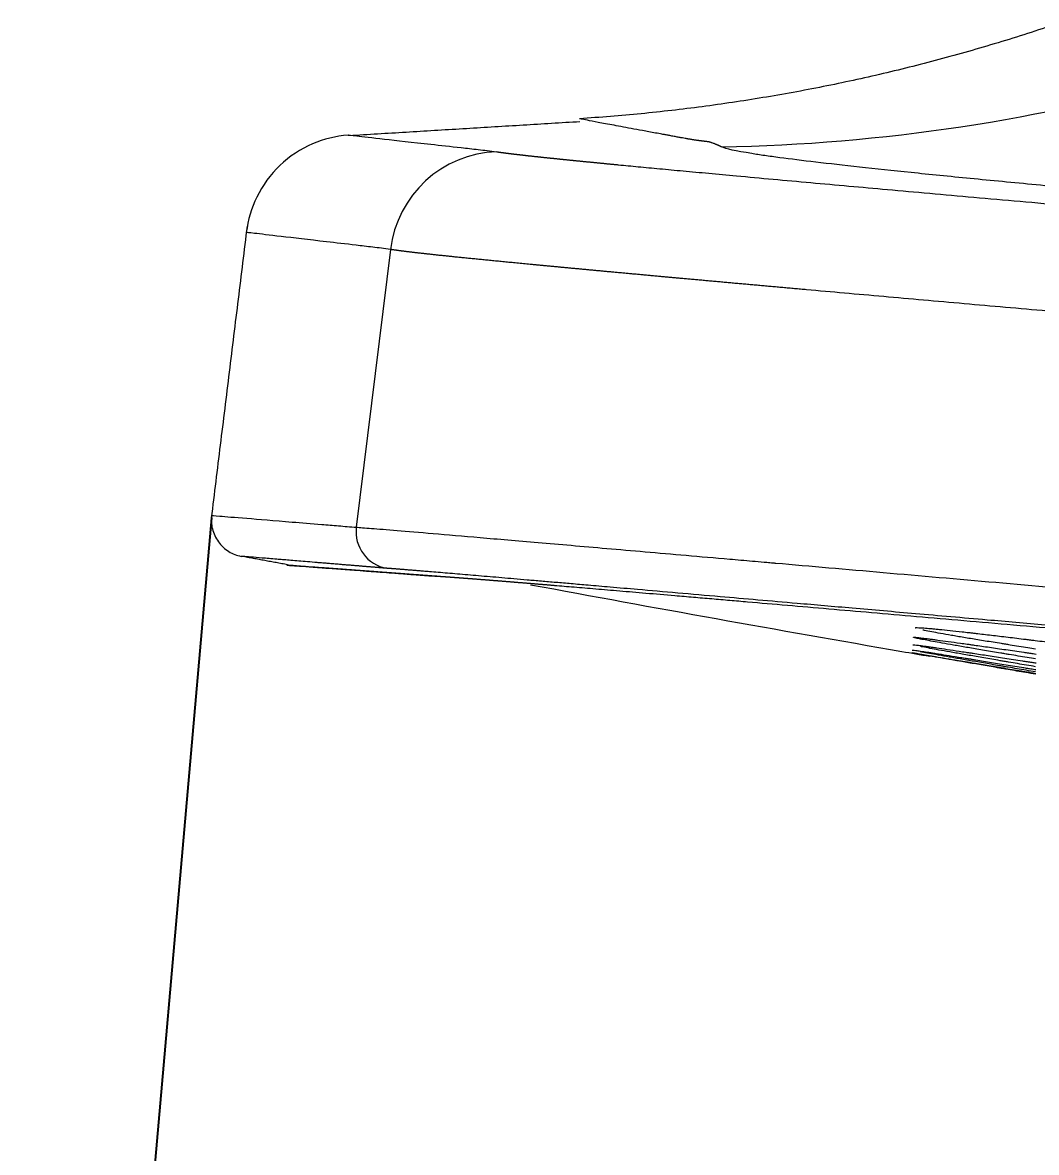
# Model space of a CAD drawing. Header units: millimetres. Extents: x 11618 to 13994, y -5897 to -2537.
# Drawn here: x 13017.6 to 13044.94, y -3607.08 to -3576.62 of the extents above; entities that cross this region are included whole.
import ezdxf

# ---------------------------------------------------------------- set-up
doc = ezdxf.new("R2010")
doc.units = ezdxf.units.MM
doc.layers.add('DIM', color=3, linetype='Continuous', lineweight=13)
doc.styles.get("Standard").update_dxf_attribs({"font": 'arial.ttf'})
doc.dimstyles.get("Standard").update_dxf_attribs({"dimtxt": 0.18, "dimasz": 0.18, "dimexe": 0.18, "dimexo": 0.0625, "dimgap": 0.09, "dimtad": 0, "dimtih": 1, "dimtoh": 1, "dimdec": 1, "dimdsep": 46, "dimtxsty": 'Standard', "dimcen": 0.09, "dimadec": 0, "dimazin": 0, "dimtfac": 1, "dimtdec": 1, "dimtofl": 0, "dimtmove": 0, "dimatfit": 3, "dimfxl": 1, "dimtolj": 1, "dimtzin": 0, "dimarcsym": 0})

# ---------------------------------------------------------------- blocks, each defined once
blk = doc.blocks.new('*D3')
at = {"layer": 'Defpoints', "color": 0, "transparency": 16777216}
for p in [(13022.698, -3589.905), (13211.939, -3606.495), (13206.858, -3664.45)]:
    blk.add_point(p, dxfattribs=at)
at = {"layer": 'DIM', "color": 0, "lineweight": -2, "transparency": 16777216}
for p, q in [((13022.693, -3589.967), (13017.602, -3648.039)), ((13211.934, -3606.557), (13206.843, -3664.629)), ((13035.549, -3649.432), (13088.231, -3654.05)), ((13188.927, -3662.878), (13136.245, -3658.26))]:
    blk.add_line(p, q, dxfattribs=at)
at = {"layer": 'DIM', "color": 0, "transparency": 16777216}
for points in [[(13035.811, -3646.443), (13035.287, -3652.42), (13017.618, -3647.86)], [(13189.189, -3659.89), (13188.665, -3665.867), (13206.858, -3664.45)]]:
    blk.add_solid(points, dxfattribs=at)
at = {"layer": 'DIM', "color": 0, "transparency": 16777216, "insert": (13112.238, -3656.155), "char_height": 18, "attachment_point": 5}
blk.add_mtext('\\A1;190', dxfattribs=at)

msp = doc.modelspace()

# ---------------------------------------------------------------- linework, layer by layer
at = {"linetype": 'Continuous', "lineweight": 18, "extrusion": (-1, -2.22045e-16, 0)}
for p, q in [((13026.389, -3579.649), (13026.386, -3579.649)), ((13023.501, -3591.008), (13023.501, -3591.008))]:
    msp.add_line(p, q, dxfattribs=at)
at = {"linetype": 'Continuous', "lineweight": 13, "extrusion": (-1, -2.22045e-16, 0)}
msp.add_line((13027.52, -3582.733), (13026.602, -3590.223), dxfattribs=at)
at = {"linetype": 'Continuous', "lineweight": 13}
for centre, major_axis, ratio, start_param, end_param in [((13035.786, -3529.996), (9.593, 49.071), 0.989181, 3.350189, 3.612152), ((13030.488, -3583.097), (-0.529, -2.953), 0.996566, 3.352307, 4.76725), ((13027.591, -3590.344), (-0.07, -0.998), 0.996567, 4.660022, 6.186135)]:
    msp.add_ellipse(centre, major_axis=major_axis, ratio=ratio, start_param=start_param, end_param=end_param, dxfattribs=at)
at = {"linetype": 'Continuous', "lineweight": 18}
for points, degree in [([(13045.59, -3576.618), (13039.279, -3578.775), (13032.623, -3579.21)], 2), ([(13032.633, -3579.292), (13026.507, -3579.664)], 1), ([(13023.656, -3582.109), (13022.69, -3589.974)], 1), ([(13023.516, -3591), (13024.747, -3591.225)], 1)]:
    msp.add_open_spline(points, degree=degree, dxfattribs=at)
at = {"linetype": 'Continuous', "lineweight": 13}
for points, knots in [([(13036.453, -3579.968), (13036.447, -3579.965), (13036.434, -3579.959), (13036.416, -3579.951), (13036.397, -3579.942), (13036.379, -3579.934), (13036.361, -3579.926), (13036.343, -3579.918), (13036.326, -3579.911), (13036.308, -3579.904), (13036.291, -3579.897), (13036.266, -3579.886), (13036.233, -3579.873), (13036.198, -3579.861), (13036.17, -3579.851), (13036.149, -3579.844), (13036.127, -3579.839), (13036.106, -3579.834), (13036.083, -3579.831), (13036.058, -3579.827), (13036.035, -3579.824), (13036.014, -3579.822), (13035.998, -3579.82), (13035.982, -3579.818), (13035.966, -3579.816), (13035.951, -3579.814), (13035.937, -3579.813), (13035.924, -3579.811), (13035.91, -3579.809), (13035.895, -3579.807), (13035.879, -3579.805), (13035.861, -3579.803), (13035.843, -3579.8), (13035.823, -3579.798), (13035.797, -3579.794), (13035.764, -3579.789), (13035.726, -3579.784), (13035.689, -3579.778), (13035.654, -3579.773), (13035.619, -3579.767), (13035.586, -3579.762), (13035.559, -3579.757), (13035.529, -3579.752), (13035.49, -3579.744), (13035.431, -3579.734), (13035.351, -3579.719), (13035.252, -3579.701), (13035.144, -3579.681), (13035.036, -3579.661), (13034.937, -3579.643), (13034.846, -3579.627), (13034.664, -3579.593), (13034.402, -3579.545), (13034.083, -3579.486), (13033.8, -3579.433), (13033.457, -3579.369), (13033.106, -3579.304), (13032.814, -3579.248), (13032.652, -3579.217), (13032.621, -3579.21), (13032.623, -3579.21)], [0, 0, 0, 0, 0.003192, 0.006373, 0.009544, 0.012703, 0.015852, 0.018991, 0.022118, 0.025235, 0.02834, 0.031435, 0.039332, 0.047152, 0.051663, 0.055786, 0.059522, 0.062871, 0.065119, 0.067742, 0.070742, 0.072318, 0.073894, 0.075469, 0.077044, 0.078619, 0.079782, 0.081092, 0.082548, 0.08415, 0.0859, 0.087795, 0.089838, 0.092026, 0.094362, 0.09886, 0.103357, 0.107853, 0.112348, 0.116841, 0.121333, 0.125823, 0.128441, 0.134204, 0.143113, 0.155167, 0.170366, 0.18871, 0.206115, 0.222396, 0.237553, 0.251587, 0.315885, 0.379223, 0.441603, 0.503027, 0.632787, 0.759852, 0.884237, 1, 1, 1, 1]), ([(13026.386, -3579.649), (13026.385, -3579.649), (13026.462, -3579.657), (13026.778, -3579.693), (13027.025, -3579.72), (13027.691, -3579.794), (13028.109, -3579.841), (13028.865, -3579.925), (13029.139, -3579.956), (13029.581, -3580.005), (13029.733, -3580.022), (13029.971, -3580.049), (13030.051, -3580.058), (13030.214, -3580.076), (13030.301, -3580.085), (13030.39, -3580.099)], [0, 0, 0, 0, 0.2409, 0.2409, 0.493933, 0.493933, 0.746967, 0.746967, 0.873483, 0.873483, 0.936742, 0.936742, 0.968371, 0.968371, 1, 1, 1, 1]), ([(13030.39, -3580.099), (13030.393, -3580.1), (13030.399, -3580.101), (13030.408, -3580.102), (13030.417, -3580.104), (13030.427, -3580.105), (13030.437, -3580.107), (13030.447, -3580.108), (13030.457, -3580.11), (13030.468, -3580.111), (13030.479, -3580.113), (13030.49, -3580.114), (13030.502, -3580.116), (13030.513, -3580.118), (13030.525, -3580.119), (13030.537, -3580.121), (13030.55, -3580.123), (13030.563, -3580.124), (13030.576, -3580.126), (13030.589, -3580.128), (13030.602, -3580.13), (13030.616, -3580.132), (13030.63, -3580.133), (13030.644, -3580.135), (13030.659, -3580.137), (13030.673, -3580.139), (13030.688, -3580.141), (13030.704, -3580.143), (13030.719, -3580.145), (13030.735, -3580.147), (13030.751, -3580.149), (13030.767, -3580.151), (13030.783, -3580.153), (13030.8, -3580.155), (13030.817, -3580.157), (13030.834, -3580.159), (13030.852, -3580.161), (13030.87, -3580.163), (13030.887, -3580.165), (13030.906, -3580.167), (13030.924, -3580.169), (13030.943, -3580.172), (13030.962, -3580.174), (13030.981, -3580.176), (13031, -3580.178), (13031.02, -3580.181), (13031.04, -3580.183), (13031.06, -3580.185), (13031.081, -3580.187), (13031.101, -3580.19), (13031.122, -3580.192), (13031.143, -3580.195), (13031.165, -3580.197), (13031.186, -3580.199), (13031.208, -3580.202), (13031.23, -3580.204), (13031.252, -3580.207), (13031.275, -3580.209), (13031.298, -3580.212), (13031.321, -3580.214), (13031.344, -3580.217), (13031.368, -3580.219), (13031.392, -3580.222), (13031.416, -3580.225), (13031.44, -3580.227), (13031.464, -3580.23), (13031.489, -3580.232), (13031.514, -3580.235), (13031.539, -3580.238), (13031.565, -3580.241), (13031.59, -3580.243), (13031.616, -3580.246), (13031.642, -3580.249), (13031.669, -3580.252), (13031.696, -3580.254), (13031.722, -3580.257), (13031.749, -3580.26), (13031.777, -3580.263), (13031.804, -3580.266), (13031.832, -3580.269), (13031.86, -3580.272), (13031.889, -3580.274), (13031.917, -3580.277), (13031.946, -3580.28), (13031.975, -3580.283), (13032.004, -3580.286), (13032.033, -3580.289), (13032.063, -3580.292), (13032.093, -3580.296), (13032.123, -3580.299), (13032.154, -3580.302), (13032.184, -3580.305), (13032.215, -3580.308), (13032.246, -3580.311), (13032.277, -3580.314), (13032.309, -3580.317), (13032.341, -3580.321), (13032.373, -3580.324), (13032.405, -3580.327), (13032.437, -3580.33), (13032.47, -3580.334), (13032.503, -3580.337), (13032.536, -3580.34), (13032.57, -3580.344), (13032.603, -3580.347), (13032.637, -3580.35), (13032.671, -3580.354), (13032.705, -3580.357), (13032.74, -3580.36), (13032.775, -3580.364), (13032.81, -3580.367), (13032.845, -3580.371), (13032.88, -3580.374), (13032.916, -3580.378), (13032.952, -3580.381), (13032.988, -3580.385), (13033.024, -3580.388), (13033.061, -3580.392), (13033.098, -3580.396), (13033.135, -3580.399), (13033.172, -3580.403), (13033.209, -3580.406), (13033.247, -3580.41), (13033.285, -3580.414), (13033.323, -3580.418), (13033.361, -3580.421), (13033.4, -3580.425), (13033.439, -3580.429), (13033.478, -3580.433), (13033.517, -3580.436), (13033.556, -3580.44), (13033.596, -3580.444), (13033.636, -3580.448), (13033.832, -3580.467), (13034.203, -3580.502), (13034.783, -3580.557), (13035.417, -3580.616), (13036.107, -3580.68), (13036.911, -3580.754), (13037.825, -3580.838), (13038.839, -3580.93), (13039.868, -3581.023), (13040.937, -3581.118), (13042.06, -3581.219), (13043.252, -3581.324), (13044.497, -3581.434), (13045.799, -3581.549), (13047.123, -3581.665), (13048.487, -3581.785), (13049.866, -3581.905), (13051.312, -3582.03), (13052.788, -3582.157), (13054.292, -3582.287), (13055.786, -3582.414), (13057.049, -3582.522), (13058.074, -3582.609), (13058.86, -3582.675), (13059.626, -3582.74), (13060.193, -3582.788), (13060.566, -3582.819), (13060.752, -3582.835), (13060.939, -3582.85), (13061.125, -3582.866), (13061.311, -3582.882), (13061.498, -3582.897), (13061.684, -3582.913), (13061.871, -3582.928), (13062.058, -3582.944), (13062.245, -3582.959), (13062.432, -3582.975), (13062.619, -3582.991), (13062.806, -3583.006), (13062.994, -3583.022), (13063.181, -3583.037), (13063.368, -3583.053), (13063.493, -3583.063), (13063.556, -3583.068)], [0, 0, 0, 0, 0.001919, 0.003837, 0.005755, 0.007672, 0.009589, 0.011506, 0.013422, 0.015338, 0.017253, 0.019168, 0.021083, 0.022997, 0.024911, 0.026824, 0.028737, 0.03065, 0.032562, 0.034474, 0.036385, 0.038296, 0.040207, 0.042117, 0.044027, 0.045936, 0.047845, 0.049753, 0.051662, 0.053569, 0.055477, 0.057384, 0.059291, 0.061197, 0.063103, 0.065008, 0.066913, 0.068818, 0.070722, 0.072626, 0.07453, 0.076433, 0.078336, 0.080238, 0.08214, 0.084042, 0.085943, 0.087844, 0.089745, 0.091645, 0.093545, 0.095444, 0.097343, 0.099242, 0.10114, 0.103038, 0.104936, 0.106833, 0.10873, 0.110627, 0.112523, 0.114418, 0.116314, 0.118209, 0.120103, 0.121998, 0.123892, 0.125785, 0.127678, 0.129571, 0.131464, 0.133356, 0.135248, 0.137139, 0.13903, 0.140921, 0.142811, 0.144701, 0.146591, 0.14848, 0.150369, 0.152258, 0.154146, 0.156034, 0.157922, 0.159809, 0.161696, 0.163583, 0.165469, 0.167355, 0.169241, 0.171126, 0.173011, 0.174896, 0.17678, 0.178664, 0.180548, 0.182432, 0.184315, 0.186197, 0.18808, 0.189962, 0.191844, 0.193725, 0.195606, 0.197487, 0.199368, 0.201248, 0.203128, 0.205008, 0.206887, 0.208766, 0.210645, 0.212523, 0.214401, 0.216279, 0.218157, 0.220034, 0.221911, 0.223788, 0.225664, 0.22754, 0.229416, 0.231291, 0.233167, 0.235042, 0.236916, 0.238791, 0.240665, 0.242538, 0.244412, 0.246285, 0.248158, 0.250031, 0.273758, 0.298138, 0.323175, 0.348871, 0.375229, 0.408141, 0.439902, 0.470517, 0.49999, 0.53099, 0.562175, 0.593551, 0.625123, 0.657331, 0.687358, 0.719106, 0.749977, 0.782341, 0.81397, 0.844867, 0.875033, 0.891305, 0.907106, 0.922438, 0.937299, 0.940994, 0.944688, 0.948382, 0.952074, 0.955766, 0.959457, 0.963147, 0.966836, 0.970524, 0.974212, 0.977899, 0.981584, 0.985269, 0.988953, 0.992637, 0.996319, 1, 1, 1, 1]), ([(13027.52, -3582.733), (13027.439, -3582.718), (13027.358, -3582.709), (13027.199, -3582.691), (13027.121, -3582.681), (13026.89, -3582.655), (13026.742, -3582.637), (13026.311, -3582.587), (13026.046, -3582.556), (13025.31, -3582.471), (13024.903, -3582.423), (13024.256, -3582.348), (13024.015, -3582.319), (13023.709, -3582.284), (13023.635, -3582.275), (13023.635, -3582.274)], [0, 0, 0, 0, 0.031682, 0.031682, 0.063364, 0.063364, 0.126728, 0.126728, 0.253455, 0.253455, 0.506911, 0.506911, 0.760366, 0.760366, 1, 1, 1, 1]), ([(13063.056, -3585.916), (13063.022, -3585.913), (13062.954, -3585.908), (13062.852, -3585.899), (13062.749, -3585.891), (13062.646, -3585.882), (13062.542, -3585.874), (13062.438, -3585.865), (13062.334, -3585.857), (13062.228, -3585.848), (13062.123, -3585.839), (13062.017, -3585.83), (13061.911, -3585.822), (13061.804, -3585.813), (13061.696, -3585.804), (13061.589, -3585.795), (13061.48, -3585.786), (13061.372, -3585.777), (13061.263, -3585.768), (13061.153, -3585.759), (13061.043, -3585.749), (13060.933, -3585.74), (13060.822, -3585.731), (13060.71, -3585.722), (13060.599, -3585.712), (13060.486, -3585.703), (13060.374, -3585.694), (13060.261, -3585.684), (13060.147, -3585.675), (13060.033, -3585.665), (13059.919, -3585.656), (13059.804, -3585.646), (13059.689, -3585.636), (13059.573, -3585.627), (13059.457, -3585.617), (13059.341, -3585.607), (13059.224, -3585.597), (13059.107, -3585.587), (13058.989, -3585.577), (13058.871, -3585.568), (13058.752, -3585.558), (13058.634, -3585.548), (13058.514, -3585.537), (13058.395, -3585.527), (13058.274, -3585.517), (13058.154, -3585.507), (13058.033, -3585.497), (13057.912, -3585.487), (13057.79, -3585.476), (13057.668, -3585.466), (13057.545, -3585.456), (13057.423, -3585.445), (13057.299, -3585.435), (13057.176, -3585.424), (13057.052, -3585.414), (13056.927, -3585.403), (13056.803, -3585.393), (13056.678, -3585.382), (13056.552, -3585.371), (13056.426, -3585.361), (13056.3, -3585.35), (13056.174, -3585.339), (13056.047, -3585.328), (13055.919, -3585.318), (13055.792, -3585.307), (13055.664, -3585.296), (13055.535, -3585.285), (13055.407, -3585.274), (13055.278, -3585.263), (13055.149, -3585.252), (13055.019, -3585.241), (13054.889, -3585.23), (13054.759, -3585.219), (13054.628, -3585.207), (13054.497, -3585.196), (13054.366, -3585.185), (13054.234, -3585.174), (13054.102, -3585.163), (13053.97, -3585.151), (13053.838, -3585.14), (13053.705, -3585.128), (13053.572, -3585.117), (13053.438, -3585.106), (13053.304, -3585.094), (13053.171, -3585.083), (13053.036, -3585.071), (13052.902, -3585.06), (13052.767, -3585.048), (13052.632, -3585.036), (13052.496, -3585.025), (13052.361, -3585.013), (13052.225, -3585.001), (13052.089, -3584.99), (13051.952, -3584.978), (13051.816, -3584.966), (13051.679, -3584.954), (13051.542, -3584.943), (13051.404, -3584.931), (13051.267, -3584.919), (13051.129, -3584.907), (13050.991, -3584.895), (13050.853, -3584.883), (13050.714, -3584.871), (13050.576, -3584.859), (13050.437, -3584.847), (13050.298, -3584.835), (13050.158, -3584.823), (13050.019, -3584.811), (13049.133, -3584.735), (13047.511, -3584.594), (13045.21, -3584.393), (13042.964, -3584.196), (13040.789, -3584.003), (13039.358, -3583.876), (13038.583, -3583.806), (13038.423, -3583.792), (13038.264, -3583.778), (13038.106, -3583.764), (13037.95, -3583.749), (13037.794, -3583.736), (13037.64, -3583.722), (13037.487, -3583.708), (13037.336, -3583.694), (13037.185, -3583.681), (13037.036, -3583.667), (13036.888, -3583.654), (13036.741, -3583.641), (13036.596, -3583.627), (13036.451, -3583.614), (13036.308, -3583.601), (13036.166, -3583.589), (13036.025, -3583.576), (13035.886, -3583.563), (13035.747, -3583.551), (13035.61, -3583.538), (13035.474, -3583.526), (13035.34, -3583.513), (13035.206, -3583.501), (13035.074, -3583.489), (13034.943, -3583.477), (13034.813, -3583.465), (13034.684, -3583.454), (13034.557, -3583.442), (13034.43, -3583.43), (13034.305, -3583.419), (13034.181, -3583.407), (13034.059, -3583.396), (13033.937, -3583.385), (13033.817, -3583.374), (13033.698, -3583.363), (13033.58, -3583.352), (13033.463, -3583.341), (13033.348, -3583.33), (13033.233, -3583.32), (13033.12, -3583.309), (13033.008, -3583.299), (13032.898, -3583.289), (13032.788, -3583.278), (13032.68, -3583.268), (13032.573, -3583.258), (13032.467, -3583.248), (13032.362, -3583.238), (13032.258, -3583.229), (13032.156, -3583.219), (13032.055, -3583.209), (13031.955, -3583.2), (13031.856, -3583.191), (13031.758, -3583.181), (13031.661, -3583.172), (13031.566, -3583.163), (13031.472, -3583.154), (13031.379, -3583.145), (13031.287, -3583.137), (13031.196, -3583.128), (13031.107, -3583.119), (13031.018, -3583.111), (13030.931, -3583.102), (13030.845, -3583.094), (13030.76, -3583.086), (13030.677, -3583.078), (13030.594, -3583.07), (13030.513, -3583.062), (13030.432, -3583.054), (13030.353, -3583.046), (13030.275, -3583.038), (13030.198, -3583.031), (13030.123, -3583.023), (13030.048, -3583.016), (13029.974, -3583.009), (13029.902, -3583.001), (13029.831, -3582.994), (13029.761, -3582.987), (13029.692, -3582.98), (13029.624, -3582.974), (13029.557, -3582.967), (13029.491, -3582.96), (13029.426, -3582.954), (13029.363, -3582.947), (13029.3, -3582.941), (13029.239, -3582.934), (13029.179, -3582.928), (13029.119, -3582.922), (13029.061, -3582.916), (13029.004, -3582.91), (13028.948, -3582.904), (13028.893, -3582.898), (13028.839, -3582.893), (13028.786, -3582.887), (13028.735, -3582.881), (13028.684, -3582.876), (13028.634, -3582.871), (13028.585, -3582.865), (13028.538, -3582.86), (13028.491, -3582.855), (13028.445, -3582.85), (13028.401, -3582.845), (13028.357, -3582.84), (13028.315, -3582.835), (13028.273, -3582.83), (13028.233, -3582.826), (13028.193, -3582.821), (13028.155, -3582.817), (13028.117, -3582.812), (13028.081, -3582.808), (13028.045, -3582.804), (13028.01, -3582.8), (13027.977, -3582.796), (13027.944, -3582.792), (13027.913, -3582.788), (13027.882, -3582.784), (13027.852, -3582.78), (13027.824, -3582.776), (13027.796, -3582.773), (13027.769, -3582.769), (13027.743, -3582.766), (13027.718, -3582.762), (13027.694, -3582.759), (13027.671, -3582.756), (13027.649, -3582.753), (13027.628, -3582.75), (13027.608, -3582.746), (13027.588, -3582.744), (13027.57, -3582.741), (13027.552, -3582.738), (13027.536, -3582.735), (13027.526, -3582.733), (13027.52, -3582.733)], [0, 0, 0, 0, 0.001861, 0.003731, 0.00561, 0.007498, 0.009395, 0.011301, 0.013215, 0.015139, 0.017072, 0.019014, 0.020964, 0.022924, 0.024893, 0.02687, 0.028857, 0.030853, 0.032857, 0.034871, 0.036893, 0.038925, 0.040965, 0.043014, 0.045073, 0.04714, 0.049216, 0.051302, 0.053396, 0.055499, 0.057612, 0.059733, 0.061863, 0.064002, 0.06615, 0.068307, 0.070473, 0.072649, 0.074833, 0.077026, 0.079228, 0.081439, 0.083659, 0.085888, 0.088125, 0.090372, 0.092628, 0.094893, 0.097167, 0.09945, 0.101741, 0.104042, 0.106352, 0.108671, 0.110998, 0.113335, 0.115681, 0.118035, 0.120399, 0.122771, 0.125153, 0.127544, 0.129943, 0.132352, 0.134769, 0.137195, 0.139631, 0.142075, 0.144529, 0.146991, 0.149462, 0.151943, 0.154432, 0.15693, 0.159437, 0.161954, 0.164479, 0.167013, 0.169556, 0.172108, 0.174669, 0.177239, 0.179818, 0.182406, 0.185003, 0.187609, 0.190224, 0.192848, 0.195481, 0.198123, 0.200774, 0.203434, 0.206103, 0.20878, 0.211467, 0.214163, 0.216868, 0.219581, 0.222304, 0.225036, 0.227777, 0.230526, 0.233285, 0.236053, 0.238829, 0.241615, 0.24441, 0.247213, 0.250026, 0.297931, 0.34688, 0.396872, 0.447906, 0.499983, 0.50418, 0.508371, 0.512555, 0.516734, 0.520906, 0.525072, 0.529231, 0.533384, 0.537531, 0.541672, 0.545807, 0.549935, 0.554057, 0.558173, 0.562283, 0.566386, 0.570483, 0.574574, 0.578658, 0.582737, 0.586809, 0.590875, 0.594935, 0.598988, 0.603035, 0.607076, 0.611111, 0.615139, 0.619162, 0.623178, 0.627187, 0.631191, 0.635188, 0.639179, 0.643164, 0.647143, 0.651115, 0.655081, 0.659041, 0.662994, 0.666941, 0.670882, 0.674817, 0.678746, 0.682668, 0.686584, 0.690494, 0.694397, 0.698294, 0.702185, 0.70607, 0.709949, 0.713821, 0.717687, 0.721547, 0.7254, 0.729248, 0.733089, 0.736924, 0.740752, 0.744575, 0.748391, 0.752201, 0.756004, 0.759802, 0.763593, 0.767378, 0.771156, 0.774929, 0.778695, 0.782454, 0.786208, 0.789955, 0.793696, 0.797431, 0.80116, 0.804882, 0.808598, 0.812308, 0.816011, 0.819709, 0.8234, 0.827085, 0.830763, 0.834436, 0.838102, 0.841762, 0.845415, 0.849063, 0.852704, 0.856339, 0.859967, 0.86359, 0.867206, 0.870816, 0.87442, 0.878017, 0.881608, 0.885193, 0.888772, 0.892345, 0.895911, 0.899471, 0.903025, 0.906572, 0.910114, 0.913649, 0.917178, 0.9207, 0.924217, 0.927727, 0.931231, 0.934728, 0.93822, 0.941705, 0.945184, 0.948657, 0.952123, 0.955583, 0.959037, 0.962485, 0.965927, 0.969362, 0.972791, 0.976214, 0.979631, 0.983041, 0.986445, 0.989843, 0.993235, 0.996621, 1, 1, 1, 1]), ([(13022.698, -3589.905), (13022.698, -3589.905), (13022.773, -3589.911), (13023.08, -3589.936), (13023.322, -3589.955), (13023.972, -3590.008), (13024.381, -3590.042), (13025.12, -3590.102), (13025.387, -3590.124), (13025.819, -3590.159), (13025.968, -3590.171), (13026.277, -3590.197), (13026.436, -3590.211), (13026.602, -3590.223)], [0, 0, 0, 0, 0.239696, 0.239696, 0.493131, 0.493131, 0.746565, 0.746565, 0.873283, 0.873283, 0.936641, 0.936641, 1, 1, 1, 1]), ([(13026.602, -3590.223), (13026.692, -3590.229), (13026.965, -3590.25), (13027.655, -3590.306), (13028.63, -3590.388), (13029.474, -3590.46), (13030.417, -3590.541), (13030.938, -3590.585), (13032.076, -3590.683), (13033.311, -3590.79), (13034.738, -3590.914), (13035.877, -3591.012), (13036.269, -3591.046), (13036.873, -3591.099), (13037.18, -3591.126), (13037.545, -3591.157), (13037.729, -3591.174), (13037.822, -3591.182), (13037.868, -3591.186), (13037.892, -3591.188), (13037.903, -3591.189), (13037.909, -3591.189), (13037.912, -3591.189), (13037.914, -3591.19), (13037.914, -3591.19), (13037.915, -3591.19), (13037.915, -3591.19), (13038.853, -3591.271), (13039.822, -3591.356), (13041.806, -3591.529), (13042.821, -3591.618), (13044.877, -3591.797), (13045.918, -3591.889), (13047.49, -3592.026), (13048.016, -3592.072), (13049.068, -3592.165), (13049.595, -3592.211), (13051.175, -3592.35), (13052.228, -3592.442), (13054.321, -3592.626), (13055.36, -3592.717), (13057.416, -3592.899), (13058.432, -3592.988), (13060.432, -3593.165), (13061.417, -3593.252), (13062.381, -3593.337)], [0, 0, 0, 0, 0.0625, 0.125, 0.1875, 0.25, 0.25, 0.3125, 0.3125, 0.375, 0.4375, 0.4375, 0.46875, 0.46875, 0.484375, 0.492188, 0.496094, 0.498047, 0.499023, 0.499512, 0.499756, 0.499878, 0.499939, 0.499969, 0.499985, 0.499985, 0.5, 0.5, 0.5625, 0.5625, 0.625, 0.625, 0.6875, 0.6875, 0.71875, 0.71875, 0.75, 0.75, 0.8125, 0.8125, 0.875, 0.875, 0.9375, 0.9375, 1, 1, 1, 1]), ([(13027.425, -3591.331), (13027.424, -3591.33), (13027.423, -3591.33), (13027.419, -3591.33), (13027.413, -3591.33), (13027.405, -3591.329), (13027.396, -3591.328), (13027.385, -3591.327), (13027.373, -3591.326), (13027.359, -3591.325), (13027.344, -3591.324), (13027.327, -3591.323), (13027.308, -3591.321), (13027.288, -3591.319), (13027.267, -3591.318), (13027.243, -3591.316), (13027.218, -3591.314), (13027.191, -3591.311), (13027.163, -3591.309), (13027.134, -3591.307), (13027.102, -3591.304), (13027.07, -3591.301), (13027.035, -3591.299), (13027, -3591.296), (13026.963, -3591.293), (13026.924, -3591.29), (13026.885, -3591.286), (13026.843, -3591.283), (13026.801, -3591.279), (13026.757, -3591.276), (13026.712, -3591.272), (13026.666, -3591.268), (13026.619, -3591.264), (13026.57, -3591.26), (13026.52, -3591.256), (13026.469, -3591.252), (13026.417, -3591.248), (13026.365, -3591.244), (13026.311, -3591.239), (13026.256, -3591.235), (13026.2, -3591.23), (13026.144, -3591.225), (13026.086, -3591.221), (13026.028, -3591.216), (13025.969, -3591.211), (13025.91, -3591.206), (13025.85, -3591.201), (13025.789, -3591.196), (13025.728, -3591.191), (13025.667, -3591.186), (13025.605, -3591.181), (13025.543, -3591.176), (13025.412, -3591.165), (13025.224, -3591.15), (13024.995, -3591.131), (13024.792, -3591.114), (13024.613, -3591.099), (13024.353, -3591.078), (13024.039, -3591.052), (13023.733, -3591.027), (13023.543, -3591.012), (13023.5, -3591.008), (13023.501, -3591.008)], [0, 0, 0, 0, 0.000223, 0.000664, 0.001323, 0.002201, 0.003296, 0.00461, 0.006141, 0.007891, 0.009859, 0.012046, 0.01445, 0.017072, 0.019913, 0.022971, 0.026248, 0.029743, 0.033456, 0.037387, 0.041536, 0.045903, 0.050489, 0.055292, 0.060314, 0.065554, 0.071011, 0.076688, 0.082582, 0.088694, 0.095024, 0.101573, 0.10834, 0.115324, 0.122527, 0.129948, 0.137587, 0.145445, 0.15352, 0.161814, 0.170325, 0.179055, 0.188003, 0.197169, 0.206553, 0.216156, 0.225976, 0.236015, 0.246272, 0.256747, 0.26744, 0.278351, 0.28948, 0.337281, 0.382892, 0.426312, 0.467541, 0.506579, 0.620049, 0.742304, 0.873343, 1, 1, 1, 1]), ([(13062.382, -3594.374), (13062.353, -3594.371), (13062.287, -3594.366), (13062.177, -3594.356), (13062.042, -3594.344), (13061.885, -3594.33), (13061.703, -3594.314), (13061.498, -3594.296), (13061.269, -3594.276), (13061.017, -3594.253), (13060.742, -3594.229), (13060.423, -3594.201), (13060.068, -3594.17), (13059.686, -3594.136), (13059.304, -3594.102), (13058.923, -3594.068), (13058.449, -3594.027), (13057.873, -3593.976), (13057.185, -3593.915), (13056.468, -3593.852), (13055.263, -3593.746), (13053.589, -3593.599), (13051.486, -3593.414), (13049.657, -3593.253), (13048.056, -3593.113), (13046.632, -3592.988), (13045.134, -3592.857), (13043.457, -3592.711), (13041.715, -3592.559), (13040.011, -3592.41), (13038.234, -3592.255), (13036.254, -3592.083), (13034.614, -3591.941), (13033.48, -3591.842), (13032.888, -3591.791), (13032.405, -3591.749), (13031.985, -3591.713), (13031.59, -3591.679), (13031.211, -3591.647), (13030.74, -3591.606), (13030.191, -3591.559), (13029.593, -3591.508), (13029.046, -3591.462), (13028.701, -3591.433), (13028.51, -3591.418), (13028.447, -3591.412), (13028.385, -3591.407), (13028.326, -3591.402), (13028.269, -3591.398), (13028.213, -3591.393), (13028.159, -3591.389), (13028.108, -3591.384), (13028.058, -3591.38), (13028.009, -3591.376), (13027.963, -3591.373), (13027.918, -3591.369), (13027.875, -3591.365), (13027.834, -3591.362), (13027.794, -3591.359), (13027.756, -3591.356), (13027.72, -3591.353), (13027.686, -3591.35), (13027.653, -3591.348), (13027.621, -3591.345), (13027.591, -3591.343), (13027.563, -3591.341), (13027.536, -3591.339), (13027.511, -3591.337), (13027.487, -3591.335), (13027.465, -3591.333), (13027.444, -3591.332), (13027.431, -3591.331), (13027.425, -3591.331)], [0, 0, 0, 0, 0.001614, 0.00367, 0.006167, 0.009107, 0.012488, 0.016311, 0.020577, 0.025284, 0.030434, 0.036027, 0.043191, 0.05036, 0.057533, 0.06471, 0.071892, 0.084353, 0.097416, 0.11108, 0.125346, 0.166756, 0.208317, 0.250031, 0.277722, 0.307818, 0.340322, 0.375231, 0.420225, 0.461811, 0.499995, 0.557019, 0.625101, 0.649907, 0.670653, 0.68734, 0.703009, 0.71867, 0.734324, 0.749969, 0.779854, 0.810657, 0.84238, 0.875027, 0.879814, 0.884576, 0.889315, 0.89403, 0.898721, 0.903388, 0.908032, 0.912651, 0.917246, 0.921817, 0.926364, 0.930888, 0.935387, 0.939862, 0.944313, 0.948741, 0.953144, 0.957523, 0.961879, 0.96621, 0.970518, 0.974801, 0.979061, 0.983297, 0.987508, 0.991696, 0.99586, 1, 1, 1, 1])]:
    msp.add_open_spline(points, degree=3, knots=knots, dxfattribs=at)
at = {"linetype": 'Continuous', "lineweight": 18}
for points, knots in [([(13026.386, -3579.649), (13026.042, -3579.678), (13025.385, -3579.839), (13024.497, -3580.423), (13023.872, -3581.283), (13023.68, -3581.932), (13023.635, -3582.274)], [0, 0, 0, 0, 0.242505, 0.499999, 0.757493, 1, 1, 1, 1]), ([(13063.671, -3582.553), (13061.893, -3582.424), (13060.157, -3582.291), (13057.612, -3582.09), (13056.773, -3582.022), (13055.53, -3581.921), (13055.118, -3581.887), (13054.3, -3581.819), (13053.893, -3581.785), (13051.89, -3581.617), (13050.378, -3581.486), (13048.24, -3581.296), (13047.548, -3581.234), (13046.21, -3581.112), (13045.562, -3581.051), (13044.316, -3580.934), (13043.724, -3580.877), (13042.598, -3580.767), (13042.063, -3580.713), (13040.568, -3580.56), (13039.712, -3580.466), (13038.636, -3580.339), (13038.312, -3580.298), (13037.879, -3580.241), (13037.743, -3580.222), (13037.49, -3580.185), (13037.373, -3580.167), (13036.837, -3580.081), (13036.565, -3580.021), (13036.453, -3579.968)], [0, 0, 0, 0, 0.125, 0.125, 0.1875, 0.1875, 0.21875, 0.21875, 0.25, 0.25, 0.375, 0.375, 0.4375, 0.4375, 0.5, 0.5, 0.5625, 0.5625, 0.625, 0.625, 0.75, 0.75, 0.8125, 0.8125, 0.84375, 0.84375, 0.875, 0.875, 1, 1, 1, 1]), ([(13022.698, -3589.905), (13022.685, -3590.03), (13022.698, -3590.275), (13022.861, -3590.63), (13023.148, -3590.894), (13023.378, -3590.983), (13023.501, -3591.008)], [0, 0, 0, 0, 0.241, 0.5, 0.759001, 1, 1, 1, 1]), ([(13028.858, -3591.553), (13028.857, -3591.553), (13028.856, -3591.553), (13028.854, -3591.553), (13028.851, -3591.552), (13028.847, -3591.552), (13028.843, -3591.552), (13028.837, -3591.551), (13028.832, -3591.551), (13028.825, -3591.551), (13028.818, -3591.55), (13028.811, -3591.55), (13028.803, -3591.549), (13028.794, -3591.548), (13028.785, -3591.548), (13028.776, -3591.547), (13028.766, -3591.546), (13028.756, -3591.545), (13028.745, -3591.545), (13028.734, -3591.544), (13028.723, -3591.543), (13028.711, -3591.542), (13028.699, -3591.541), (13028.687, -3591.54), (13028.674, -3591.54), (13028.66, -3591.539), (13028.646, -3591.538), (13028.631, -3591.536), (13028.616, -3591.535), (13028.6, -3591.534), (13028.584, -3591.533), (13028.567, -3591.532), (13028.55, -3591.53), (13028.532, -3591.529), (13028.514, -3591.528), (13028.495, -3591.526), (13028.476, -3591.525), (13028.456, -3591.524), (13028.436, -3591.522), (13028.416, -3591.521), (13028.395, -3591.519), (13028.373, -3591.517), (13028.351, -3591.516), (13028.329, -3591.514), (13028.306, -3591.512), (13028.283, -3591.511), (13028.259, -3591.509), (13028.235, -3591.507), (13028.21, -3591.505), (13028.185, -3591.504), (13028.159, -3591.502), (13028.134, -3591.5), (13028.107, -3591.498), (13028.081, -3591.496), (13028.054, -3591.494), (13028.026, -3591.492), (13027.998, -3591.49), (13027.97, -3591.488), (13027.941, -3591.485), (13027.912, -3591.483), (13027.883, -3591.481), (13027.853, -3591.479), (13027.823, -3591.477), (13027.793, -3591.474), (13027.762, -3591.472), (13027.731, -3591.47), (13027.7, -3591.467), (13027.668, -3591.465), (13027.636, -3591.463), (13027.604, -3591.46), (13027.571, -3591.458), (13027.538, -3591.455), (13027.505, -3591.453), (13027.472, -3591.451), (13027.438, -3591.448), (13027.405, -3591.446), (13027.37, -3591.443), (13027.336, -3591.44), (13027.302, -3591.438), (13027.267, -3591.435), (13027.232, -3591.433), (13027.197, -3591.43), (13027.162, -3591.427), (13027.126, -3591.425), (13027.091, -3591.422), (13027.055, -3591.419), (13027.019, -3591.417), (13026.983, -3591.414), (13026.947, -3591.411), (13026.91, -3591.409), (13026.874, -3591.406), (13026.838, -3591.403), (13026.801, -3591.401), (13026.764, -3591.398), (13026.728, -3591.395), (13026.691, -3591.392), (13026.654, -3591.39), (13026.617, -3591.387), (13026.581, -3591.384), (13026.544, -3591.381), (13026.507, -3591.379), (13026.47, -3591.376), (13026.433, -3591.373), (13026.397, -3591.37), (13026.36, -3591.368), (13026.323, -3591.365), (13026.287, -3591.362), (13026.25, -3591.359), (13026.214, -3591.357), (13026.178, -3591.354), (13026.142, -3591.351), (13026.106, -3591.349), (13026.07, -3591.346), (13026.034, -3591.343), (13025.999, -3591.341), (13025.963, -3591.338), (13025.928, -3591.335), (13025.893, -3591.333), (13025.858, -3591.33), (13025.824, -3591.328), (13025.653, -3591.315), (13025.383, -3591.295), (13025.088, -3591.272), (13024.885, -3591.257), (13024.765, -3591.248), (13024.734, -3591.246), (13024.731, -3591.246), (13024.731, -3591.246)], [0, 0, 0, 0, 0.00018, 0.000429, 0.000746, 0.00113, 0.001583, 0.002105, 0.002694, 0.003351, 0.004077, 0.004871, 0.005733, 0.006663, 0.007662, 0.008728, 0.009863, 0.011066, 0.012337, 0.013676, 0.015084, 0.016559, 0.018103, 0.019715, 0.021396, 0.023144, 0.02496, 0.026845, 0.028798, 0.030819, 0.032908, 0.035065, 0.03729, 0.039584, 0.041946, 0.044376, 0.046874, 0.04944, 0.052074, 0.054777, 0.057547, 0.060386, 0.063293, 0.066268, 0.069311, 0.072423, 0.075603, 0.07885, 0.082166, 0.08555, 0.089002, 0.092523, 0.096111, 0.099768, 0.103493, 0.107286, 0.111147, 0.115076, 0.119073, 0.123139, 0.127273, 0.131475, 0.135745, 0.140083, 0.144489, 0.148963, 0.153506, 0.158117, 0.162795, 0.167542, 0.172358, 0.177241, 0.182192, 0.187212, 0.1923, 0.197455, 0.202679, 0.207972, 0.213332, 0.21876, 0.224257, 0.229822, 0.235455, 0.241156, 0.246925, 0.252762, 0.258667, 0.264641, 0.270683, 0.276793, 0.282971, 0.289217, 0.295531, 0.301914, 0.308364, 0.314883, 0.32147, 0.328125, 0.334848, 0.341639, 0.348499, 0.355426, 0.362422, 0.369486, 0.376618, 0.383818, 0.391086, 0.398422, 0.405827, 0.4133, 0.420841, 0.428449, 0.436127, 0.443872, 0.451685, 0.459567, 0.467516, 0.475534, 0.48362, 0.491774, 0.499996, 0.606999, 0.7105, 0.810499, 0.906999, 0.999999, 1, 1, 1, 1]), ([(13024.731, -3591.246), (13024.735, -3591.246), (13024.769, -3591.248), (13024.92, -3591.259), (13025.218, -3591.281), (13025.625, -3591.311), (13026.101, -3591.347), (13026.544, -3591.379), (13026.96, -3591.41), (13027.304, -3591.436), (13027.599, -3591.458), (13027.828, -3591.475), (13028.02, -3591.489), (13028.175, -3591.501), (13028.288, -3591.509), (13028.356, -3591.514), (13028.415, -3591.518), (13028.46, -3591.522), (13028.488, -3591.524), (13028.509, -3591.525), (13028.523, -3591.526), (13028.531, -3591.527), (13028.536, -3591.527), (13028.541, -3591.528), (13028.546, -3591.528), (13028.551, -3591.529), (13028.557, -3591.529), (13028.562, -3591.529), (13028.567, -3591.53), (13028.572, -3591.53), (13028.577, -3591.53), (13028.582, -3591.53), (13028.586, -3591.531), (13028.591, -3591.531), (13028.596, -3591.531), (13028.601, -3591.532), (13028.605, -3591.532), (13028.61, -3591.532), (13028.615, -3591.532), (13028.619, -3591.533), (13028.624, -3591.533), (13028.628, -3591.533), (13028.633, -3591.533), (13028.636, -3591.533), (13028.637, -3591.533)], [0, 0, 0, 0, 0.090691, 0.217536, 0.348649, 0.484033, 0.590331, 0.690405, 0.75131, 0.814243, 0.861445, 0.888545, 0.916408, 0.944271, 0.953559, 0.962847, 0.972135, 0.977067, 0.980927, 0.983713, 0.985427, 0.986068, 0.986771, 0.987469, 0.988159, 0.988843, 0.98952, 0.99019, 0.990854, 0.991511, 0.992161, 0.992804, 0.993441, 0.994071, 0.994694, 0.99531, 0.99592, 0.996523, 0.997119, 0.997709, 0.998292, 0.998868, 0.999437, 1, 1, 1, 1]), ([(13028.637, -3591.533), (13028.64, -3591.534), (13028.646, -3591.534), (13028.654, -3591.534), (13028.664, -3591.535), (13028.673, -3591.535), (13028.683, -3591.536), (13028.692, -3591.536), (13028.703, -3591.537), (13028.713, -3591.537), (13028.724, -3591.538), (13028.735, -3591.539), (13028.746, -3591.539), (13028.757, -3591.54), (13028.769, -3591.541), (13028.781, -3591.541), (13028.793, -3591.542), (13028.806, -3591.543), (13028.819, -3591.544), (13028.832, -3591.545), (13028.845, -3591.545), (13028.859, -3591.546), (13028.873, -3591.547), (13028.887, -3591.548), (13028.901, -3591.549), (13028.916, -3591.55), (13028.931, -3591.551), (13028.946, -3591.552), (13028.961, -3591.553), (13028.977, -3591.554), (13028.993, -3591.555), (13029.009, -3591.556), (13029.026, -3591.558), (13029.042, -3591.559), (13029.059, -3591.56), (13029.076, -3591.561), (13029.094, -3591.562), (13029.112, -3591.564), (13029.13, -3591.565), (13029.148, -3591.566), (13029.166, -3591.568), (13029.185, -3591.569), (13029.204, -3591.57), (13029.223, -3591.572), (13029.243, -3591.573), (13029.263, -3591.575), (13029.283, -3591.576), (13029.303, -3591.578), (13029.323, -3591.579), (13029.344, -3591.581), (13029.365, -3591.582), (13029.386, -3591.584), (13029.408, -3591.585), (13029.43, -3591.587), (13029.452, -3591.589), (13029.474, -3591.59), (13029.497, -3591.592), (13029.519, -3591.594), (13029.542, -3591.595), (13029.566, -3591.597), (13029.589, -3591.599), (13029.613, -3591.601), (13029.637, -3591.603), (13029.661, -3591.605), (13029.686, -3591.606), (13029.71, -3591.608), (13029.735, -3591.61), (13029.76, -3591.612), (13029.786, -3591.614), (13029.812, -3591.616), (13029.838, -3591.618), (13029.864, -3591.62), (13029.89, -3591.622), (13029.917, -3591.624), (13029.944, -3591.627), (13029.971, -3591.629), (13029.998, -3591.631), (13030.026, -3591.633), (13030.054, -3591.635), (13030.082, -3591.637), (13030.11, -3591.64), (13030.139, -3591.642), (13030.168, -3591.644), (13030.197, -3591.647), (13030.226, -3591.649), (13030.256, -3591.651), (13030.286, -3591.654), (13030.316, -3591.656), (13030.346, -3591.658), (13030.377, -3591.661), (13030.407, -3591.663), (13030.438, -3591.666), (13030.47, -3591.668), (13030.501, -3591.671), (13030.533, -3591.673), (13030.565, -3591.676), (13030.597, -3591.679), (13030.629, -3591.681), (13030.662, -3591.684), (13030.695, -3591.687), (13030.728, -3591.689), (13030.761, -3591.692), (13030.795, -3591.695), (13030.829, -3591.697), (13030.863, -3591.7), (13030.897, -3591.703), (13030.931, -3591.706), (13030.966, -3591.709), (13031.001, -3591.711), (13031.036, -3591.714), (13031.072, -3591.717), (13031.107, -3591.72), (13031.143, -3591.723), (13031.18, -3591.726), (13031.216, -3591.729), (13031.252, -3591.732), (13031.289, -3591.735), (13031.326, -3591.738), (13031.364, -3591.741), (13031.401, -3591.744), (13031.439, -3591.747), (13031.477, -3591.751), (13031.515, -3591.754), (13031.553, -3591.757), (13031.592, -3591.76), (13031.631, -3591.763), (13031.67, -3591.767), (13031.709, -3591.77), (13031.749, -3591.773), (13031.789, -3591.776), (13031.829, -3591.78), (13031.869, -3591.783), (13031.909, -3591.786), (13032.105, -3591.803), (13032.477, -3591.834), (13033.061, -3591.883), (13033.706, -3591.937), (13034.415, -3591.998), (13035.085, -3592.055), (13035.684, -3592.106), (13036.18, -3592.148), (13036.668, -3592.19), (13037.338, -3592.248), (13038.217, -3592.324), (13039.333, -3592.42), (13040.495, -3592.521), (13041.709, -3592.626), (13042.986, -3592.737), (13044.328, -3592.854), (13045.688, -3592.973), (13047.082, -3593.095), (13048.49, -3593.219), (13050.461, -3593.392), (13052.969, -3593.613), (13055.321, -3593.821), (13056.897, -3593.961), (13057.705, -3594.033), (13058.484, -3594.102), (13059.133, -3594.16), (13059.657, -3594.207), (13060.063, -3594.243), (13060.464, -3594.279), (13060.776, -3594.307), (13061.003, -3594.327), (13061.149, -3594.34), (13061.3, -3594.354), (13061.456, -3594.368), (13061.617, -3594.382), (13061.783, -3594.397), (13061.954, -3594.413), (13062.129, -3594.428), (13062.31, -3594.445), (13062.432, -3594.456), (13062.494, -3594.461)], [0, 0, 0, 0, 0.001925, 0.00385, 0.005774, 0.007698, 0.009621, 0.011544, 0.013466, 0.015387, 0.017309, 0.019229, 0.021149, 0.023069, 0.024988, 0.026907, 0.028825, 0.030743, 0.03266, 0.034576, 0.036493, 0.038408, 0.040324, 0.042238, 0.044152, 0.046066, 0.047979, 0.049892, 0.051804, 0.053716, 0.055628, 0.057538, 0.059449, 0.061359, 0.063268, 0.065177, 0.067085, 0.068993, 0.070901, 0.072808, 0.074714, 0.07662, 0.078526, 0.080431, 0.082336, 0.08424, 0.086144, 0.088047, 0.08995, 0.091852, 0.093754, 0.095655, 0.097556, 0.099456, 0.101356, 0.103256, 0.105155, 0.107053, 0.108951, 0.110849, 0.112746, 0.114642, 0.116539, 0.118434, 0.12033, 0.122224, 0.124119, 0.126013, 0.127906, 0.129799, 0.131691, 0.133583, 0.135475, 0.137366, 0.139257, 0.141147, 0.143037, 0.144926, 0.146815, 0.148703, 0.150591, 0.152479, 0.154366, 0.156252, 0.158139, 0.160024, 0.16191, 0.163794, 0.165679, 0.167563, 0.169446, 0.171329, 0.173212, 0.175094, 0.176976, 0.178858, 0.180739, 0.182619, 0.184499, 0.186379, 0.188258, 0.190137, 0.192015, 0.193893, 0.195771, 0.197648, 0.199525, 0.201401, 0.203277, 0.205152, 0.207027, 0.208902, 0.210776, 0.21265, 0.214523, 0.216396, 0.218269, 0.220141, 0.222013, 0.223884, 0.225755, 0.227625, 0.229496, 0.231365, 0.233235, 0.235104, 0.236972, 0.23884, 0.240708, 0.242575, 0.244442, 0.246309, 0.248175, 0.250041, 0.273303, 0.297453, 0.322491, 0.34842, 0.375242, 0.391867, 0.407779, 0.422977, 0.437462, 0.468812, 0.500015, 0.530634, 0.561693, 0.593196, 0.625148, 0.657591, 0.687383, 0.719116, 0.750008, 0.813906, 0.875033, 0.891533, 0.907411, 0.922664, 0.937294, 0.945305, 0.953187, 0.960939, 0.968561, 0.97128, 0.974094, 0.977002, 0.980005, 0.983101, 0.986293, 0.989578, 0.992958, 0.996432, 1, 1, 1, 1]), ([(13031.301, -3591.772), (13034.636, -3592.391), (13038.224, -3593.036), (13041.817, -3593.658), (13042.066, -3593.701)], [0, 0, 0, 0, 0.930483, 1, 1, 1, 1]), ([(13041.675, -3592.933), (13041.677, -3592.932), (13041.679, -3592.932), (13041.684, -3592.931), (13041.688, -3592.931), (13041.71, -3592.929), (13041.737, -3592.93), (13041.809, -3592.933), (13041.854, -3592.935), (13041.96, -3592.943), (13042.022, -3592.948), (13042.111, -3592.956), (13042.13, -3592.958), (13042.167, -3592.961), (13042.225, -3592.967), (13042.287, -3592.973), (13042.417, -3592.986), (13042.512, -3592.996), (13042.716, -3593.017), (13042.825, -3593.029), (13043.001, -3593.049), (13043.062, -3593.055), (13043.156, -3593.066), (13043.188, -3593.07), (13043.252, -3593.077), (13043.415, -3593.096), (13043.588, -3593.116), (13043.874, -3593.149), (13044.023, -3593.167), (13044.332, -3593.204), (13044.492, -3593.224), (13044.699, -3593.249), (13044.741, -3593.254), (13044.825, -3593.265), (13044.951, -3593.28), (13045.079, -3593.296), (13045.337, -3593.328), (13045.511, -3593.35), (13045.866, -3593.395), (13046.046, -3593.418), (13046.276, -3593.448), (13046.321, -3593.453), (13046.414, -3593.465), (13046.46, -3593.471), (13046.6, -3593.49), (13046.693, -3593.502), (13046.973, -3593.538), (13047.161, -3593.563), (13047.349, -3593.588)], [0, 0, 0, 0, 0.010769, 0.010769, 0.026986, 0.026986, 0.091853, 0.091853, 0.156721, 0.156721, 0.221589, 0.221589, 0.237805, 0.237805, 0.254022, 0.286456, 0.286456, 0.351324, 0.351324, 0.416191, 0.416191, 0.448625, 0.448625, 0.464842, 0.464842, 0.481059, 0.545927, 0.545927, 0.610794, 0.610794, 0.675662, 0.675662, 0.691879, 0.691879, 0.708096, 0.74053, 0.74053, 0.805397, 0.805397, 0.870265, 0.870265, 0.886482, 0.886482, 0.902699, 0.902699, 0.935132, 0.935132, 1, 1, 1, 1]), ([(13044.919, -3593.506), (13044.85, -3593.495), (13044.782, -3593.485), (13044.55, -3593.448), (13044.389, -3593.423), (13044.193, -3593.392), (13044.154, -3593.386), (13044.077, -3593.374), (13044.039, -3593.368), (13043.924, -3593.349), (13043.85, -3593.337), (13043.632, -3593.302), (13043.494, -3593.28), (13043.23, -3593.236), (13043.105, -3593.216), (13042.927, -3593.186), (13042.869, -3593.176), (13042.786, -3593.162), (13042.758, -3593.157), (13042.704, -3593.148), (13042.677, -3593.143), (13042.546, -3593.121), (13042.449, -3593.104), (13042.273, -3593.072), (13042.192, -3593.057), (13042.048, -3593.03), (13041.984, -3593.018), (13041.914, -3593.003), (13041.9, -3593.001), (13041.886, -3592.998), (13041.885, -3592.997), (13041.884, -3592.997)], [0, 0, 0, 0, 0.047452, 0.047452, 0.162626, 0.162626, 0.19142, 0.19142, 0.220213, 0.220213, 0.2778, 0.2778, 0.392974, 0.392974, 0.508149, 0.508149, 0.565736, 0.565736, 0.594529, 0.594529, 0.623323, 0.623323, 0.738497, 0.738497, 0.853671, 0.853671, 0.968845, 0.968845, 0.997639, 0.997639, 1, 1, 1, 1]), ([(13041.609, -3593.391), (13041.61, -3593.391), (13041.611, -3593.391), (13041.614, -3593.391), (13041.616, -3593.391), (13041.622, -3593.391), (13041.626, -3593.391), (13041.647, -3593.392), (13041.673, -3593.395), (13041.743, -3593.403), (13041.786, -3593.409), (13041.891, -3593.423), (13041.952, -3593.431), (13042.04, -3593.443), (13042.058, -3593.446), (13042.095, -3593.451), (13042.152, -3593.459), (13042.214, -3593.468), (13042.342, -3593.487), (13042.436, -3593.501), (13042.638, -3593.531), (13042.746, -3593.547), (13042.921, -3593.574), (13042.981, -3593.583), (13043.075, -3593.597), (13043.106, -3593.602), (13043.17, -3593.611), (13043.203, -3593.616), (13043.366, -3593.641), (13043.503, -3593.662), (13043.788, -3593.706), (13044.085, -3593.751), (13044.403, -3593.801), (13044.609, -3593.832), (13044.65, -3593.839), (13044.734, -3593.852), (13044.814, -3593.864), (13044.894, -3593.877), (13044.933, -3593.883)], [0, 0, 0, 0, 0.012186, 0.012186, 0.034182, 0.034182, 0.056177, 0.056177, 0.144159, 0.144159, 0.23214, 0.23214, 0.320122, 0.320122, 0.342117, 0.342117, 0.364113, 0.408104, 0.408104, 0.496085, 0.496085, 0.584067, 0.584067, 0.628058, 0.628058, 0.650053, 0.650053, 0.672048, 0.672048, 0.76003, 0.76003, 0.848012, 0.935993, 0.935993, 0.957989, 0.957989, 0.979984, 1, 1, 1, 1]), ([(13044.92, -3593.772), (13044.844, -3593.76), (13044.769, -3593.747), (13044.53, -3593.708), (13044.369, -3593.682), (13044.173, -3593.65), (13044.134, -3593.643), (13044.057, -3593.63), (13044.019, -3593.624), (13043.904, -3593.605), (13043.83, -3593.593), (13043.612, -3593.556), (13043.473, -3593.533), (13043.208, -3593.488), (13043.083, -3593.466), (13042.905, -3593.436), (13042.847, -3593.426), (13042.763, -3593.411), (13042.735, -3593.406), (13042.681, -3593.397), (13042.654, -3593.392), (13042.522, -3593.369), (13042.425, -3593.351), (13042.247, -3593.319), (13042.166, -3593.305), (13042.02, -3593.277), (13041.956, -3593.265), (13041.885, -3593.251), (13041.871, -3593.249), (13041.845, -3593.243), (13041.832, -3593.241), (13041.796, -3593.234), (13041.775, -3593.229), (13041.717, -3593.217), (13041.687, -3593.21), (13041.646, -3593.199), (13041.634, -3593.195), (13041.631, -3593.191), (13041.632, -3593.19), (13041.638, -3593.19), (13041.641, -3593.19), (13041.647, -3593.189), (13041.651, -3593.19), (13041.672, -3593.19), (13041.698, -3593.192), (13041.769, -3593.199), (13041.813, -3593.204), (13041.918, -3593.216), (13041.979, -3593.224), (13042.067, -3593.235), (13042.085, -3593.238), (13042.123, -3593.242), (13042.18, -3593.25), (13042.242, -3593.258), (13042.371, -3593.275), (13042.465, -3593.288), (13042.667, -3593.316), (13042.776, -3593.331), (13042.951, -3593.356), (13043.012, -3593.364), (13043.105, -3593.378), (13043.137, -3593.382), (13043.201, -3593.391), (13043.234, -3593.396), (13043.398, -3593.419), (13043.535, -3593.439), (13043.821, -3593.48), (13044.117, -3593.523), (13044.436, -3593.569), (13044.643, -3593.599), (13044.684, -3593.605), (13044.768, -3593.618), (13044.837, -3593.628), (13044.906, -3593.638), (13044.934, -3593.642)], [0, 0, 0, 0, 0.019576, 0.019576, 0.062838, 0.062838, 0.073653, 0.073653, 0.084469, 0.084469, 0.1061, 0.1061, 0.149362, 0.149362, 0.192624, 0.192624, 0.214255, 0.214255, 0.22507, 0.22507, 0.235886, 0.235886, 0.279148, 0.279148, 0.32241, 0.32241, 0.365672, 0.365672, 0.376487, 0.376487, 0.387303, 0.387303, 0.408934, 0.408934, 0.452196, 0.452196, 0.495457, 0.495457, 0.517088, 0.517088, 0.527904, 0.527904, 0.538719, 0.538719, 0.581981, 0.581981, 0.625243, 0.625243, 0.668505, 0.668505, 0.679321, 0.679321, 0.690136, 0.711767, 0.711767, 0.755029, 0.755029, 0.798291, 0.798291, 0.819922, 0.819922, 0.830738, 0.830738, 0.841553, 0.841553, 0.884815, 0.884815, 0.928077, 0.971339, 0.971339, 0.982154, 0.982154, 0.99297, 1, 1, 1, 1]), ([(13044.921, -3594.185), (13044.833, -3594.17), (13044.747, -3594.156), (13044.496, -3594.113), (13044.336, -3594.086), (13044.14, -3594.052), (13044.101, -3594.046), (13044.023, -3594.033), (13043.985, -3594.026), (13043.87, -3594.006), (13043.796, -3593.994), (13043.577, -3593.956), (13043.438, -3593.932), (13043.173, -3593.887), (13043.047, -3593.865), (13042.868, -3593.834), (13042.81, -3593.824), (13042.725, -3593.81), (13042.697, -3593.805), (13042.643, -3593.795), (13042.616, -3593.791), (13042.483, -3593.768), (13042.386, -3593.751), (13042.207, -3593.719), (13042.125, -3593.705), (13041.978, -3593.679), (13041.913, -3593.668), (13041.841, -3593.655), (13041.828, -3593.653), (13041.801, -3593.648), (13041.788, -3593.646), (13041.752, -3593.639), (13041.73, -3593.635), (13041.671, -3593.625), (13041.64, -3593.619), (13041.598, -3593.611), (13041.586, -3593.609), (13041.581, -3593.607), (13041.583, -3593.607), (13041.588, -3593.608), (13041.59, -3593.608), (13041.596, -3593.609), (13041.599, -3593.61), (13041.62, -3593.613), (13041.645, -3593.617), (13041.714, -3593.628), (13041.758, -3593.635), (13041.862, -3593.652), (13041.922, -3593.662), (13042.009, -3593.676), (13042.027, -3593.679), (13042.064, -3593.686), (13042.121, -3593.695), (13042.182, -3593.705), (13042.311, -3593.727), (13042.404, -3593.742), (13042.605, -3593.776), (13042.713, -3593.794), (13042.887, -3593.823), (13042.947, -3593.833), (13043.04, -3593.849), (13043.072, -3593.854), (13043.136, -3593.865), (13043.168, -3593.87), (13043.331, -3593.897), (13043.468, -3593.92), (13043.752, -3593.968), (13044.048, -3594.017), (13044.365, -3594.07), (13044.571, -3594.105), (13044.612, -3594.112), (13044.695, -3594.126), (13044.787, -3594.141), (13044.88, -3594.156), (13044.931, -3594.165)], [0, 0, 0, 0, 0.022318, 0.022318, 0.065196, 0.065196, 0.075915, 0.075915, 0.086635, 0.086635, 0.108074, 0.108074, 0.150952, 0.150952, 0.19383, 0.19383, 0.215269, 0.215269, 0.225988, 0.225988, 0.236708, 0.236708, 0.279586, 0.279586, 0.322464, 0.322464, 0.365342, 0.365342, 0.376061, 0.376061, 0.386781, 0.386781, 0.40822, 0.40822, 0.451098, 0.451098, 0.493976, 0.493976, 0.515415, 0.515415, 0.526134, 0.526134, 0.536854, 0.536854, 0.579732, 0.579732, 0.62261, 0.62261, 0.665488, 0.665488, 0.676207, 0.676207, 0.686926, 0.708365, 0.708365, 0.751243, 0.751243, 0.794121, 0.794121, 0.81556, 0.81556, 0.82628, 0.82628, 0.836999, 0.836999, 0.879877, 0.879877, 0.922755, 0.965633, 0.965633, 0.976353, 0.976353, 0.987072, 1, 1, 1, 1]), ([(13041.592, -3593.534), (13041.592, -3593.533), (13041.593, -3593.533), (13041.597, -3593.533), (13041.599, -3593.534), (13041.605, -3593.534), (13041.608, -3593.534), (13041.629, -3593.537), (13041.655, -3593.54), (13041.724, -3593.55), (13041.768, -3593.556), (13041.872, -3593.571), (13041.933, -3593.581), (13042.02, -3593.594), (13042.038, -3593.597), (13042.075, -3593.603), (13042.132, -3593.611), (13042.193, -3593.621), (13042.322, -3593.641), (13042.415, -3593.656), (13042.616, -3593.688), (13042.725, -3593.705), (13042.899, -3593.733), (13042.959, -3593.743), (13043.052, -3593.758), (13043.084, -3593.763), (13043.148, -3593.773), (13043.18, -3593.778), (13043.344, -3593.804), (13043.481, -3593.827), (13043.765, -3593.872), (13044.061, -3593.92), (13044.379, -3593.972), (13044.585, -3594.005), (13044.626, -3594.012), (13044.709, -3594.025), (13044.797, -3594.039), (13044.885, -3594.054), (13044.932, -3594.061)], [0, 0, 0, 0, 0.018711, 0.018711, 0.04047, 0.04047, 0.062229, 0.062229, 0.149265, 0.149265, 0.236301, 0.236301, 0.323337, 0.323337, 0.345096, 0.345096, 0.366856, 0.410374, 0.410374, 0.49741, 0.49741, 0.584446, 0.584446, 0.627964, 0.627964, 0.649723, 0.649723, 0.671482, 0.671482, 0.758518, 0.758518, 0.845554, 0.932591, 0.932591, 0.95435, 0.95435, 0.976109, 1, 1, 1, 1]), ([(13044.921, -3594.124), (13044.835, -3594.109), (13044.749, -3594.094), (13044.501, -3594.052), (13044.34, -3594.025), (13044.144, -3593.991), (13044.105, -3593.985), (13044.028, -3593.971), (13043.989, -3593.965), (13043.875, -3593.945), (13043.8, -3593.932), (13043.582, -3593.894), (13043.443, -3593.87), (13043.178, -3593.824), (13043.052, -3593.802), (13042.873, -3593.771), (13042.815, -3593.761), (13042.731, -3593.746), (13042.703, -3593.741), (13042.649, -3593.731), (13042.622, -3593.727), (13042.489, -3593.703), (13042.392, -3593.686), (13042.213, -3593.654), (13042.132, -3593.639), (13041.985, -3593.612), (13041.92, -3593.6), (13041.849, -3593.587), (13041.835, -3593.584), (13041.818, -3593.581), (13041.814, -3593.58), (13041.81, -3593.58)], [0, 0, 0, 0, 0.057888, 0.057888, 0.171061, 0.171061, 0.199355, 0.199355, 0.227648, 0.227648, 0.284235, 0.284235, 0.397408, 0.397408, 0.510582, 0.510582, 0.567168, 0.567168, 0.595462, 0.595462, 0.623755, 0.623755, 0.736928, 0.736928, 0.850102, 0.850102, 0.963275, 0.963275, 0.991568, 0.991568, 1, 1, 1, 1]), ([(13044.921, -3593.983), (13044.838, -3593.969), (13044.757, -3593.955), (13044.512, -3593.914), (13044.351, -3593.887), (13044.156, -3593.854), (13044.117, -3593.847), (13044.039, -3593.834), (13044.001, -3593.828), (13043.887, -3593.808), (13043.812, -3593.795), (13043.594, -3593.758), (13043.455, -3593.734), (13043.19, -3593.688), (13043.064, -3593.666), (13042.886, -3593.635), (13042.828, -3593.625), (13042.744, -3593.61), (13042.716, -3593.605), (13042.661, -3593.595), (13042.634, -3593.59), (13042.502, -3593.567), (13042.405, -3593.549), (13042.227, -3593.517), (13042.146, -3593.502), (13042, -3593.475), (13041.935, -3593.463), (13041.863, -3593.449), (13041.85, -3593.446), (13041.833, -3593.443), (13041.829, -3593.442), (13041.826, -3593.442)], [0, 0, 0, 0, 0.055464, 0.055464, 0.169004, 0.169004, 0.197388, 0.197388, 0.225773, 0.225773, 0.282543, 0.282543, 0.396083, 0.396083, 0.509622, 0.509622, 0.566392, 0.566392, 0.594777, 0.594777, 0.623162, 0.623162, 0.736701, 0.736701, 0.850241, 0.850241, 0.963781, 0.963781, 0.992166, 0.992166, 1, 1, 1, 1])]:
    msp.add_open_spline(points, degree=3, knots=knots, dxfattribs=at)

# ---------------------------------------------------------------- dimensions: what is measured, and where the dimension line sits
at = {"layer": 'DIM', "color": 3}
dim = msp.add_aligned_dim(p1=(13022.698, -3589.905), p2=(13211.939, -3606.495), distance=-58.177, dimstyle='Standard', override={"dimtxt": 18, "dimasz": 18, "dimgap": 5}, dxfattribs=at)
dim.commit()
dim.dimension.update_dxf_attribs({"geometry": '*D3', "text_midpoint": (13112.238, -3656.155)})

doc.saveas('drawing.dxf')
